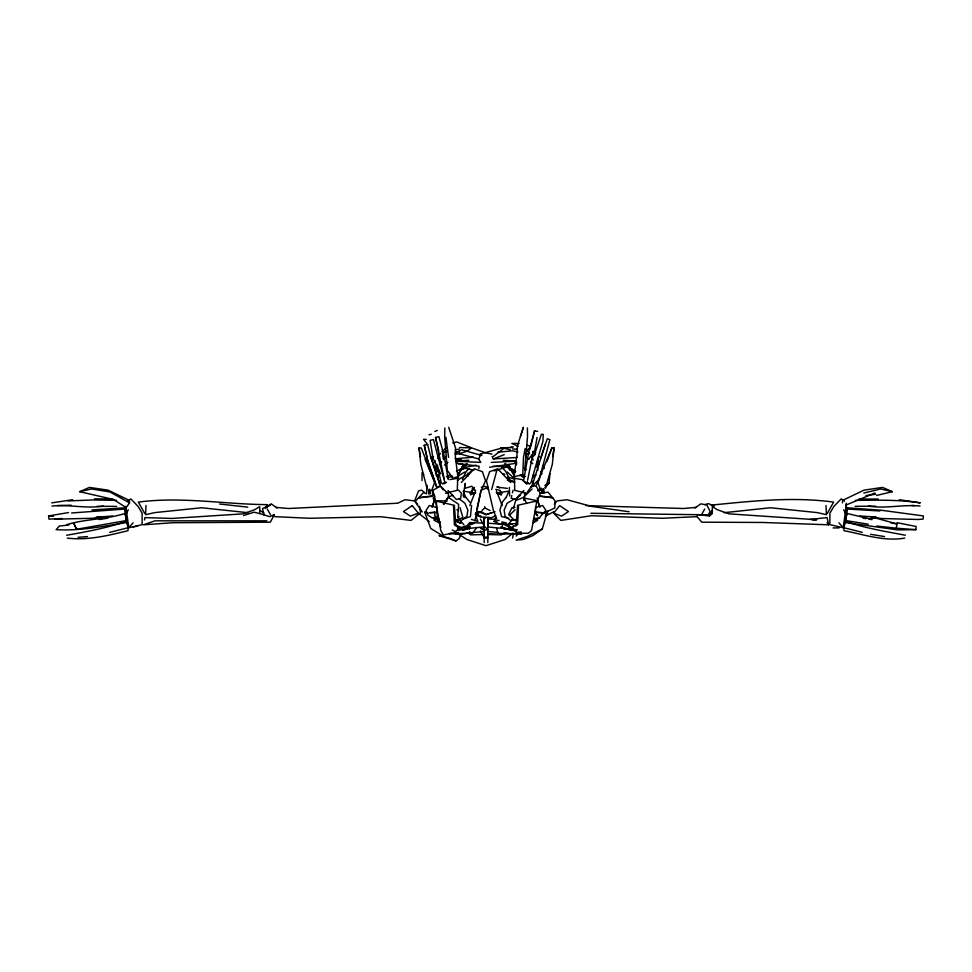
<?xml version="1.0" encoding="UTF-8"?>
<svg xmlns="http://www.w3.org/2000/svg" width="972" height="972" viewBox="0 0 972 972"><rect width="100%" height="100%" fill="white"/><g stroke="black" fill="none" stroke-linecap="round" stroke-linejoin="round"><path stroke-width="1.46" d="M471.785 492.986L471.785 490.459L474.518 489.536M523.835 500.629L523.835 497.251L515.597 500.641L513.423 508.648M524.588 492.913L524.564 498.15L537.285 500.726L540.396 493.412L536.544 486.826M422.03 480.557L422.079 472.684L423.731 474.348M434.849 511.77L434.788 515.853L438.603 518.064M502.39 528.391L502.451 523.155M457.8 475.32L457.29 490.338L445.504 493.229M444.824 427.972L444.678 436.707L447.314 470.351L452.94 478.273L457.861 476.62L455.37 456.876L455.589 448.056L448.687 427.279M699.099 514.747L709.438 515.998L712.197 513.568L712.318 506.643L717.239 509.68L728.866 513.848L816.747 519.753L812.446 519.984M469.67 534.357L469.743 531.684M481.918 510.507L484.7 507.992L484.736 506.643M537.844 470.399L536.994 461.615M66.643 535.244C86.97 531.696 106.956 527.978 126.396 521.296L128.11 527.723L127.976 530.7C108.257 535.56 87.674 540.602 67.275 538.099M517.626 524.916L518.489 505.95M145.994 505.476L145.557 514.71L154.791 512.596L201.605 507.761L248.018 512.694M535.426 513.508L535.754 506.643M516.497 464.823L516.642 461.919M516.861 457.557L517.444 445.941L523.386 427.279L520.445 436.428M712.197 513.568L712.403 510.215L709.438 515.998M846.235 503.204L845.98 507.566L846.442 506.376M543.7 493.29L543.956 488.965M429.053 468.796L429.332 464.519M524.686 470.351L527.504 436.707L527.407 427.972M426.465 493.934L427.073 485.283M842.432 502.889L842.615 500.386L863.974 490.143L882.588 487.409L892.32 491.686L876.671 495.441M516.083 525.925L517.626 505.319L536.009 501.151L536.508 502.925L531.575 530.493L528.367 533.251L520.567 533.288M471.614 505.404L470.436 516.594L462.587 519.17M896.561 523.835L875.784 518.076L869.393 518.756L846.891 513.435L845.154 522.523L897.751 529.91L915.855 529.643L916.159 526.472L897.338 522.754L896.561 523.835L890.826 522.839M549.97 473.692L549.034 483.218L544.903 487.604M439.733 481.176L439.429 484.202L443.22 489.839M457.666 517.505L458.687 504.371L448.165 497.251L443.353 504.031M444.726 481.723L444.52 483.655L446.513 482.319M542.898 491.091L540.711 490.192L537.686 481.99L551.792 448.043L554.101 447.946L552.278 464.47L545.523 488.211M478.832 468.528L479.099 466.208L457.946 463.608L455.88 461.202L468.832 460.23M476.584 527.808L472.732 533.033L455.783 533.652L456.147 530.603L468.783 528.586M847.147 507.797L846.077 516.314L847.147 507.797L880.875 510.191L923.4 515.925L923.072 519.121L918.212 519.485L881.349 518.513L870.183 516.582M487.944 522.45L488.466 518.222M516.63 456.876L514.139 476.62L522.778 474.871L523.471 457.362L525.123 448.663M487.823 526.873L488.369 522.693M846.539 504.286L843.161 527.711L829.833 524.661L829.894 513.192L833.855 506.461L841.169 498.879L844.51 501.248M846.891 513.435L845.154 522.523M144.536 519.935L144.901 517.614L171.959 518.441L243.134 513.848L254.761 509.68L259.682 506.643L259.791 513.568L269.791 516.691L274.371 514.565L270.35 522.183L172.858 522.729L143.37 524.807L154.949 520.834L266.875 520.822M458.031 480.18L458.723 475.758L464.652 472.04M513.228 525.913L512.803 528.549L508.672 526.982M435.578 472.963L437.011 464.312M463.17 496.109L465.248 483.376L464.604 488.406L471.821 486.231L475.612 490.86L469.792 505.574M552.655 456.573L554.101 447.946M437.995 458.492L438.481 455.589L439.976 453.997M537.054 437.473L534.722 450.996L529.047 458.796M429.94 493.983L430.45 491.079M512.596 538.051L513.362 533.737M542.364 493.071L543.166 488.782M527.614 480.277L533.397 451.397M475.187 519.315L480.933 490.945L485.55 480.776L482.428 471.821M876.708 526.034L896.233 528.197L897.338 522.754M455.917 525.925L454.374 505.319L436.367 501.151L435.991 502.925L440.79 530.493L443.329 535.025L451.433 533.288M476.717 509.68L480.933 490.945M530.141 448.675L534.6 430.79L537.674 431.447M455.637 520.579L458.249 519.522L459.003 516.339M697.629 514.565L697.118 516.715L701.845 522.195L762.534 522.462L828.63 524.807L827.099 517.614L809.895 519.461M511.782 495.489L511.114 498.162L515.646 499.487L523.944 490.544M512.438 492.828L513.107 490.167M534.6 430.79L528.647 452.673L523.507 480.97L527.602 483.655L527.322 481.723M904.725 538.099C884.216 541.696 863.962 534.515 844.024 530.7L843.89 527.723L845.604 521.296C864.91 528.221 885.152 531.332 905.357 535.244M491.662 489.584L496.68 470.958M432.528 506.339L434.812 497.956M467.848 476.244L468.613 473.558L471.797 470.399M542.315 528.962L527.346 536.398L516.12 540.14L523.531 539.448L532.96 535.572L542.315 528.962L547.09 512.05L546.045 514.978L547.977 510.908M538.537 456.111L530.979 482.671L529.254 484.056L527.31 482.112M538.95 454.75L542.971 441.142L543.251 434.411L541.428 434.229L534.6 454.131M533.251 485.514L535.754 486.17L539.181 479.439L549.909 439.636L547.297 438.773L541.343 456.245M429.369 492.974L430.219 490.216M460.169 535.827L459.343 538.488L455.941 540.967L439.04 535.572L450.34 538.427L455.941 540.967M432.406 494.845L433.318 492.051M437.85 478.115L438.749 475.32L435.978 475.041M545.28 444.253L532.012 486.097L539.181 479.439M489.572 471.821L486.45 480.776L493.351 510.227L496.814 519.315M459.537 472.477L460.886 468.711L458.711 474.287M432.042 507.335L434.399 500.811M546.835 461.688L551.792 448.043M498.114 523.252L494.116 521.429L495.769 517.104M414.485 501.224L418.604 490.824L421.739 490.131L425.359 493.582M506.242 497.421L508.818 491.115M126.068 514.382L128.268 509.753M462.429 479.318L466.086 471.627L468.868 468.589M265.38 508.429L267.191 504.638C224.423 504.322 181.12 496.352 138.376 502.111L144.621 513.313M455.88 461.202L480.8 462.405L478.649 458.93L481.091 453.948M827.379 513.313L833.624 502.111C792.994 496.546 751.757 501.078 711.188 505.124L713.995 506.169M590.879 513.301L701.529 514.735L704.712 509.036M443.973 504.359L448.165 497.251M463.462 464.567L461.907 467.18L465.722 464.215M437.765 457.022L440.049 453.268M435.249 460.862L432.747 464.409L436.513 467.228M527.359 492.099L532.935 484.202L532.498 481.176M129.568 502.889L126.153 507.566L113.335 499.414L79.68 491.686L89.412 487.409L108.026 490.143L129.385 500.386L129.568 502.889L109.909 491.917L91.356 488.965L79.68 491.686M439.478 523.094L434.363 520.336L435.529 518.781L440.425 522.086M484.056 519.413L485.611 517.359M508.028 524.953L512.305 519.364M506.06 497.372L502.281 502.196L499.912 510.106L501.564 516.594L508.623 518.283M516.229 536.082L517.821 534.041M462.672 469.269L467.143 463.68L457.703 474.202M469.938 493.606L471.772 491.322M553.603 513.155L559.69 505.647L568.474 511.551L561.537 516.132L553.603 513.155L560.868 520.409L591.426 515.731L662.309 518.27L697.191 516.667M554.295 504.189L557.065 500.932L567.077 499.73L591.146 506.339L629.115 511.77M515.646 499.487L519.194 495.307M503.168 460.23L516.12 461.202L514.054 463.608L489.584 467.265M423.913 492.16L415.032 501.552L422.261 511.952M125.874 507.202L128.839 527.711L133.115 522.802M435.966 468.358L437.874 466.171M439.769 463.996L441.665 461.809M443.56 459.622L446.415 456.354M509.498 515.306L515.111 509.717M540.711 516.144L545.924 510.288L542.595 505.501L535.39 507.506M540.055 517.019L533.336 522.705M461.311 482.464L474.324 468.783L482.1 471.554M442.345 451.555L446.197 447.533M272.78 516.205L274.371 514.565M529.837 447.606L527.055 450.461L529.655 453.888M474.701 522.219L473.085 523.859L461.433 527.444L455.005 524.916M535.305 454.325L532.255 457.314L533.178 460.145M525.014 495.854L532.121 488.952M431.556 458.468L433.5 456.706M435.541 473.157L438.919 470.181M444.544 465.224L447.922 462.247M492.002 454.082L486 452.94L471.384 447.813L467.799 450.935L459.197 453.742L454.957 454.167M513.046 533.118L505.1 539.521L486 545.669L466.9 539.521L458.954 534.308M493.436 456.354L504.018 448.299L510.288 449.781M266.705 507.044L271.152 503.836L277.117 508.028M127.49 501.248L130.831 498.879L138.145 506.461L142.106 513.192L142.167 524.661L128.839 527.711M694.907 508.028L700.897 503.836L706.863 505.003L710.143 511.564L708.211 514.82L701.529 514.735M537.698 490.775L541.477 488.26M545.256 485.745L549.034 483.218L545.171 485.393M472.052 488.928L474.409 487.397M265.757 507.834L270.884 504.59L262.598 508.514L263.776 514.832M462.478 465.989L464.701 464.616M470.327 526.775L462.575 530.141M533.227 520.312L535.669 518.854M514.37 498.94L507.044 503.289L504.14 510.154L505.051 516.193L510.737 520.53L516.594 519.789M518.04 496.765L520.482 495.319M447.193 501.005L435.237 500.726L432.455 490.556L440.28 486.182L440.255 485.186L430.547 456.123M457.35 480.083L468.954 473.765L467.617 473.303M446.391 476.657L450.194 474.615M456.536 471.201L462.866 467.787L476.025 465.199M545.268 516.181L553.846 511.734M533.725 522.341L537.638 520.336L536.471 518.781M542.242 513.836L554.83 507.967L555.012 500.835L548.087 492.16L539.679 493.29M495.647 515.634L491.65 517.651L480.447 517.128L476.292 512.9L478.103 514.103L475.077 514.334M446.488 450.887L443.779 452.247L446.61 451.664M457.496 529.655L461.384 527.735M467.872 524.54L470.46 523.264M535.487 467.228L538.002 465.989M540.772 473.801L541.939 473.279M846.017 505.063L874.97 492.974M447.606 477.738L452.758 476.171M458.249 519.522L462.891 517.505L460.048 507.712M470.545 494.857L475.697 492.634M480.848 490.41L486 488.187L488.576 489.293M434.921 431.447L437.242 430.45M525.682 454.823L527.772 453.936L524.989 453.377M544.83 512.791L547.102 511.88M492.136 456.439L493.351 458.93L504.261 454.629M430.049 490.957L431.726 490.325L434.812 481.99L425.043 459.1M516.01 525.451L510.567 527.444L508.502 524.321L498.915 523.859L500.252 523.92M452.806 495.307L448.554 496.85L448.153 491.808M495.015 511.722L486 514.613L478.2 511.576L481.869 512.086L476.122 512.912L481.869 512.086M464.069 530.019L469.233 528.148L469.5 529.205M489.9 471.554L497.676 468.783L510.689 482.464M481.322 487.215L484.056 486.292L488.454 487.422M491.662 512.754L486 514.613L482.902 512.718M243.535 515.549L254.008 512.195L259.791 513.568M455.491 452.697L461.712 449.781L481.881 455.54M468.82 524.297L471.59 523.446M494.007 470.934L507.7 466.73L515.16 470.946M464.276 533.883L469.731 532.279M704.834 504.638L708.357 503.618L713.958 505.877M455.188 452.624L459.549 451.409L459.197 453.742L478.649 458.93M440.316 486.097L430.79 457.034L427.631 444.629L424.242 445.2L428.02 461.919L436.707 487.081L440.316 486.097L447.412 492.913M109.715 532.377L128.11 527.723M67.056 524.54C86.131 518.793 106.13 519.534 125.109 513.435L126.846 522.523C103.469 526.253 79.898 531.137 56.145 529.643L59.353 526.071L68.903 524.953M429.004 434.812L431.325 434.229M438.761 451.287L435.517 437.473L438.907 436.647L442.163 448.675L443.183 458.796M863.768 493.059L880.644 488.965L892.32 491.686M452.745 442.88L456.779 441.944L471.384 447.813L459.549 447.557M457.545 529.12L469.233 526.423M494.116 521.429L499.086 520.36M530.821 486.851L533.507 486.279M51.723 502.876L72.669 499.705M455.115 449.915L459.379 449.04M517.614 533.215L521.672 533.883L503.217 533.616L505.756 533.118M133.103 526.994L137.672 526.083M76.557 529.278L73.617 522.875L76.557 529.278L126.554 520.518M484.178 542.643L484.178 529.546L480.387 528.027L484.178 530.25L486.608 529.776M454.945 532.595L449.331 533.664L462.903 534.284M455.783 533.652L458.59 533.118M101.817 516.582L92.984 518.258L54.76 519.194M479.998 454.082L503.423 447.606M449.805 479.621L457.472 478.297M62.354 518.55L48.928 519.121L48.6 515.925L68.49 512.572M99.083 519.534L107.856 518.173M507.469 491.322L496.656 492.998L501.455 494.857L496.303 492.634M432.528 495.781L419.102 497.761L431.884 496.4M503.545 467.313L507.7 466.73L515.221 471.687M865.931 495.562L875.808 494.262M103.494 506.108C86.399 508.842 69.133 504.31 51.953 506.048M514.929 507.372L511.952 507.712L508.635 514.589L513.751 519.522L516.278 520.749M533.701 518.635L539.715 517.955M508.502 524.321L516.679 523.458M723.982 512.694L770.395 507.761L817.209 512.596L826.443 514.71L826.006 505.476M536.022 475.041L533.251 475.32L534.272 478.09M469.512 528.343L484.178 526.873M71.6 512.985L125.048 509.024L125.923 516.314L124.853 507.797L91.951 509.96M503.217 533.616L507.724 533.191M516.74 532.316L521.259 531.878M455.2 458.784L473.315 457.156M469.44 532.814L484.178 531.477M696.025 507.396L683.62 508.502L586.092 505.61M57.384 505.574L71.102 505.197M434.241 512.353L429.721 512.718L435.128 512.438M78.003 537.309L87.444 536.58M510.47 447.096L513.277 446.889M96.41 517.177L112.533 516.023M497.749 452.235L512.451 450.814L518.015 451.944M493.351 458.93L516.667 457.508M491.2 462.405L516.12 461.202M67.979 500.957L92.753 499.936L116.616 500.373M470.533 534.867L484.178 534.527M512.451 447.557L500.616 447.813L504.018 448.299M855.19 506.315L875.602 506.157M476.462 515.986L481.019 515.962M833.113 527.918L839.091 527.905M858.811 499.073L878.214 499.025M879.891 510.968L846.952 509.024M484.178 537.091L487.823 537.091M484.178 538.087L487.823 538.087M97.2 506.315L116.604 506.363M455.661 459.282L461.469 459.306M519.048 443.487L511.819 443.426L518.173 446.367M94.503 498.867L112.011 498.988M855.384 500.373C877.036 500.155 898.772 499.584 920.277 502.876L899.331 499.705M457.946 463.608L462.429 463.693M920.047 506.048C902.842 504.274 885.626 508.939 868.506 506.108M487.823 534.527L501.467 534.867M512.621 449.04L516.885 449.149M492.816 466.244L507.7 466.73L515.33 471.833M517.383 529.801L502.852 528.185M426.246 439.38L423.561 439.283L427.631 444.629M915.855 529.643L896.233 528.197M469.391 522.547L484.178 523.191M427.024 488.381L420.852 464.47L419.017 447.946L421.338 448.043L434.496 482.209M274.809 516.667L309.691 518.27L380.732 516.703L411.083 520.409L420.584 512.766L419.515 506.363M487.823 533.664L502.33 534.357M535.523 512.365L542.279 512.718L536.252 512.232M437.862 449.404L438.481 449.441M859.734 515.974L876.173 517.055M487.823 518.914L495.137 519.413M911.87 505.44L914.591 505.647M487.823 523.191L502.548 524.273M48.6 515.925L53.46 516.29M275.963 507.396L288.38 508.502L397.815 503.217L404.923 499.73L414.886 500.932L417.668 504.189M487.823 531.477L498.138 532.413M487.823 526.97L500.932 528.246M540.116 496.4L552.898 497.761L539.472 495.781M438.615 518.659L432.285 517.955L427.753 515.038L426.076 510.288L429.405 505.501L436.61 507.506M219.575 504.006L247.751 507.153M455.406 519.789L461.263 520.53L466.949 516.193L467.86 510.154L464.956 503.289L459.1 498.758M496.923 487.081L507.396 488.406M475.344 492.998L463.182 491.115L465.758 497.421M845.446 520.518L868.275 524.2M870.584 534.296L884.556 536.58M863.002 518.149L865.979 518.635M868.968 519.133L871.945 519.619M468.577 447.339L471.384 447.813M514.2 475.32L514.528 478.297L522.195 479.621L526.569 484.056M456.002 533.045L458.76 533.543M526.702 445.249L529.485 445.808M502.767 528.148L515.354 530.724M473.862 470.156L462.866 467.787L463.851 469.136M501.88 521.891L506.205 522.9M509.097 523.58L511.989 524.26M526.557 493.229L514.71 490.338L514.528 478.297M501.856 527.48L515.804 530.991M843.89 527.723L862.286 532.377M532.705 451.931L535.536 452.66M495.805 489.329L500.216 490.459M507.384 480.387L514.504 482.282M503.046 473.765L504.833 474.275M507.578 477.021L514.176 478.953M471.359 519.388L477.884 521.429L476.231 517.104M507.566 479.208L514.589 481.687M532.911 451.348L535.633 452.369M424.898 511.88L428.543 513.35M484.7 507.992L490.082 510.507M501.54 523.264L514.504 529.655M501.358 527.286L505.416 529.351M497.36 486.753L499.608 487.956M452.247 529.971L454.799 531.344M460.558 523.264L455.285 520.409L460.679 523.398M509.134 467.787L515.731 471.432M522.316 475.065L524.965 476.523M522.62 475.174L525.111 476.572M507.299 464.616L509.522 465.989M259.597 510.215L264.02 513.046M520.299 475.065L524.03 477.483L520.251 474.992M444.86 537.152L430.73 528.452L424.752 512.329M506.278 464.215L510.093 467.18L508.538 464.567M456.889 509.717L458.614 510.944M418.738 513.41L429.247 521.624M500.945 526.715L503.217 528.586L515.853 530.603L516.217 533.652L498.101 533.434L496.485 528.003M524.115 467.787L526.399 469.67M435.031 517.286L439.526 521.296M456.038 525.633L459.197 528.549M507.348 472.04L514.528 478.807M487.823 529.764L484.178 526.046L480.387 519.109M525.658 456.33L528.707 459.501M530.748 461.627L532.778 463.741M458.31 489.937L461.408 493.168L460.679 498.272L456.354 499.487L448.056 490.544M435.116 500.118L433.123 498.004L435.225 501.26M500.361 465.552L505.914 471.627L509.571 479.318M514.297 474.202L504.893 463.62L510.227 470.387M838.885 522.802L843.161 527.711M459.331 519.498L463.972 524.953M539.059 456.135L540.724 458.177M500.228 491.322L502.062 493.606M465.94 497.372L469.719 502.196M535.924 513.714L537.613 515.853L536.228 513.666M827.051 522.572L828.63 524.807M542.911 465.965L544.356 468.504M480.387 530.906L484.178 537.565M267.276 509.036L270.471 514.735M546.714 511.637L547.916 513.957M440.729 473.923L432.941 458.128L430.122 440.34L433.439 439.611L444.751 482.112L442.94 484.056L441.203 482.671L437.145 465.746M843.732 509.753L845.932 514.382M523.835 497.251L526.63 503.52M432.455 490.556L434.994 496.607M496.388 490.86L502.208 505.574M125.558 506.376L126.02 507.566M513.289 474.287L511.114 468.431L512.463 472.404M267.191 504.638L267.713 506.035M537.601 500.811L539.958 507.335M457.605 528.003L458.468 530.615M433.524 517.456L434.363 520.336M440.875 527.371L436.902 513.508L436.367 501.151M537.188 497.956L539.472 506.351M429.49 489.098L430.632 493.29M435.517 437.473L444.155 478.771M537.905 458.772L539.253 464.495M540.942 471.639L541.611 474.494M126.846 522.523L125.109 513.435M424.242 445.2L427.753 460.655L436.707 487.081M448.578 457.362L445.905 437.242M443.548 452.673L448.238 479.488M419.017 447.946L420.475 456.84M541.477 489.852L541.926 492.683M124.853 507.797L125.048 509.024M463.547 493.727L464.106 497.652M483.631 526.071L484.178 530.25M543.239 488.977L543.591 493.254M428.458 489.572L428.81 494.031M453.511 505.95L454.374 524.916M509.352 487.409L509.656 495.999M487.944 517.238L487.823 542.643M484.178 518.1L484.178 524.977M484.056 517.238L484.056 522.45M412.225 505.647L403.453 511.551L410.378 516.132L418.337 513.155L412.225 505.647"/></g></svg>
